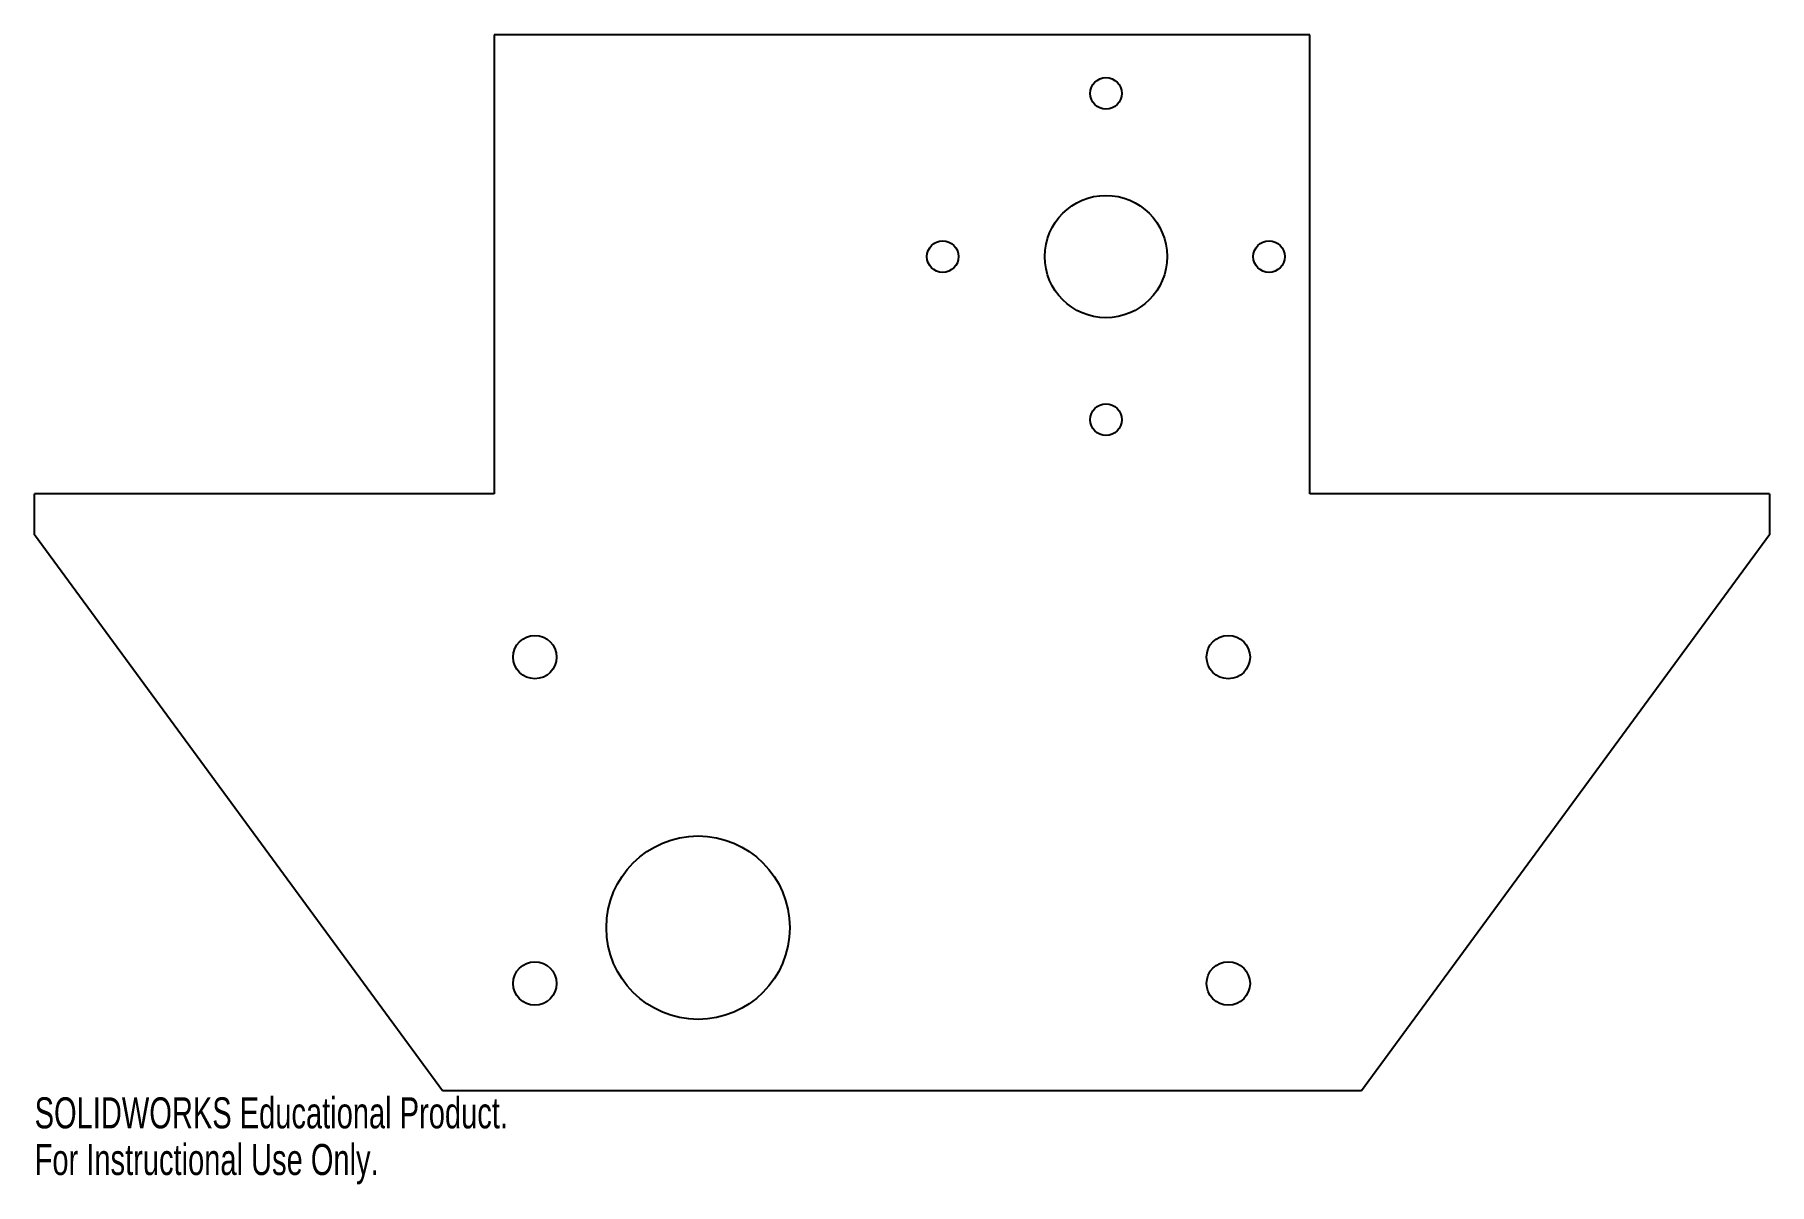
# Model space of a CAD drawing. Header units: inches. Extents: x -2.8 to 7.8, y -0.6 to 6.5.
import ezdxf

# ---------------------------------------------------------------- set-up
doc = ezdxf.new("R2010")
doc.units = ezdxf.units.IN
doc.header["$MEASUREMENT"] = 0
doc.styles.add('SLDTEXTSTYLE0', font='TXT', dxfattribs={"width": 0.7})

msp = doc.modelspace()

# ---------------------------------------------------------------- linework, layer by layer
at = {"color": 7, "linetype": 'Continuous', "lineweight": 25}
for p, q in [((5, 6.474), (0, 6.474)), ((0, 6.474), (0, 3.659)), ((5, 3.659), (5, 6.474)), ((-2.816, 3.409), (-2.816, 3.659)), ((0, 3.659), (-2.816, 3.659)), ((7.816, 3.659), (5, 3.659)), ((7.816, 3.659), (7.816, 3.409)), ((-0.316, 0), (-2.816, 3.409)), ((7.816, 3.409), (5.316, 0)), ((5.316, 0), (-0.316, 0))]:
    msp.add_line(p, q, dxfattribs=at)
for centre, radius in [((3.75, 6.114), 0.0967), ((3.75, 5.114), 0.375), ((2.75, 5.114), 0.0968), ((4.75, 5.114), 0.0968), ((3.75, 4.114), 0.0967), ((0.25, 2.659), 0.133), ((4.5, 2.659), 0.133), ((1.25, 1), 0.562), ((0.25, 0.658), 0.133), ((4.5, 0.658), 0.133)]:
    msp.add_circle(centre, radius, dxfattribs=at)

# ---------------------------------------------------------------- texts
at = {"color": 7, "linetype": 'Continuous', "char_height": 0.1903, "attachment_point": 1, "style": 'SLDTEXTSTYLE0'}
for s, insert in [('SOLIDWORKS Educational Product.', (-2.816, -0.04)), ('For Instructional Use Only.', (-2.816, -0.326))]:
    msp.add_mtext(s, dxfattribs=dict(at, insert=insert))

doc.saveas('drawing.dxf')
